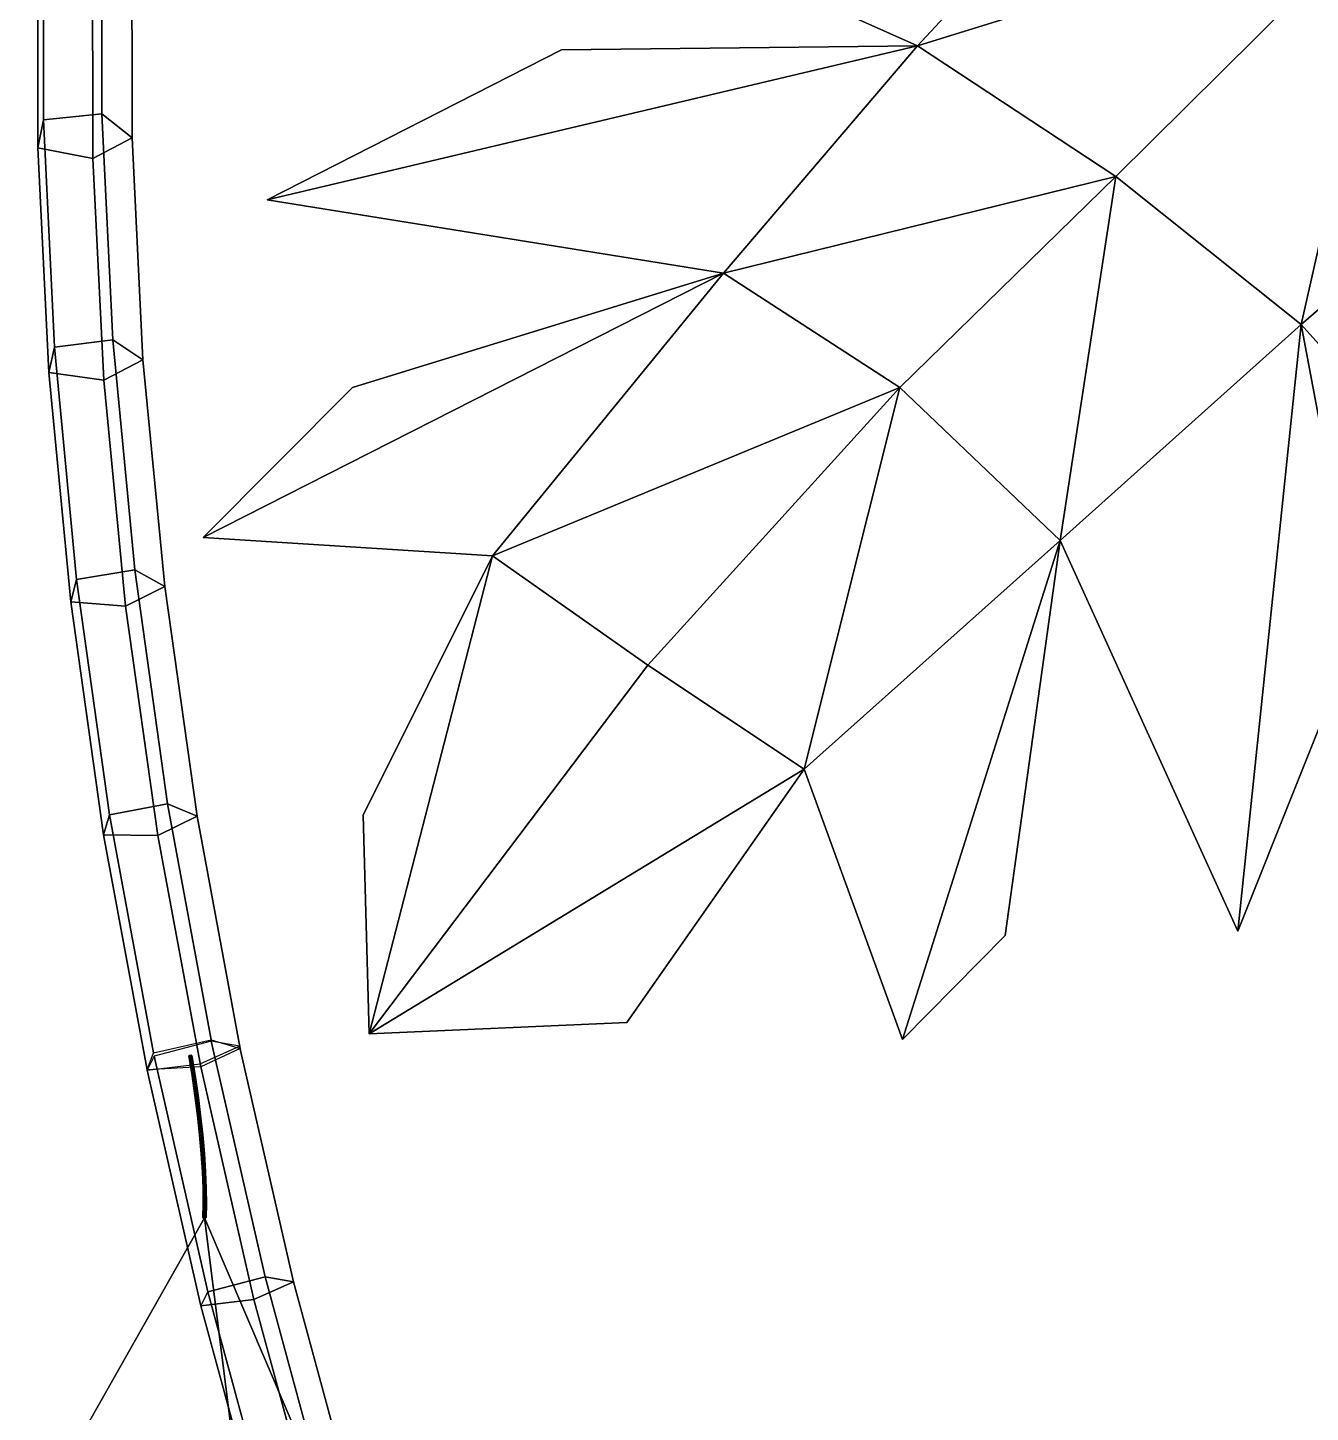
# Model space of a CAD drawing. Header units: metres. Extents: x -349 to 464, y -383 to 362.
# Drawn here: x 136.83 to 166.51, y -124.9 to -92.86 of the extents above; entities that cross this region are included whole.
import ezdxf

# ---------------------------------------------------------------- set-up
doc = ezdxf.new("R2010")
doc.units = ezdxf.units.M

msp = doc.modelspace()

# ---------------------------------------------------------------- linework, layer by layer
at = {"layer": 'Breeder_Leaf', "color": 3}
for points in [[(157.4195, -93.2809, 574.9415), (150.1716, -90.03707, 577.7462), (163.0711, -87.1928, 579.2692)], [(157.4195, -93.2809, 574.9415), (163.0711, -87.1928, 579.2692), (150.1716, -90.03707, 577.7462)], [(168.5288, -89.8339, 576.6937), (157.4195, -93.2809, 574.9415), (163.0711, -87.1928, 579.2692)], [(168.5288, -89.8339, 576.6937), (163.0711, -87.1928, 579.2692), (157.4195, -93.2809, 574.9415)], [(168.5288, -89.8339, 576.6937), (162.0104, -96.307, 573.1), (157.4195, -93.2809, 574.9415)], [(168.5288, -89.8339, 576.6937), (157.4195, -93.2809, 574.9415), (162.0104, -96.307, 573.1)], [(166.2991, -99.7281, 571.2348), (162.0104, -96.307, 573.1), (168.5288, -89.8339, 576.6937)], [(166.2991, -99.7281, 571.2348), (168.5288, -89.8339, 576.6937), (162.0104, -96.307, 573.1)], [(172.6146, -94.2684, 575.4763), (166.2991, -99.7281, 571.2348), (168.5288, -89.8339, 576.6937)], [(172.6146, -94.2684, 575.4763), (168.5288, -89.8339, 576.6937), (166.2991, -99.7281, 571.2348)], [(152.9341, -98.5432, 571.2756), (142.3699, -96.8404, 573.004), (157.4195, -93.2809, 574.9415)], [(152.9341, -98.5432, 571.2756), (157.4195, -93.2809, 574.9415), (142.3699, -96.8404, 573.004)], [(142.3699, -96.8404, 573.004), (149.1803, -93.3763, 574.8911), (157.4195, -93.2809, 574.9415)], [(142.3699, -96.8404, 573.004), (157.4195, -93.2809, 574.9415), (149.1803, -93.3763, 574.8911)], [(162.0104, -96.307, 573.1), (152.9341, -98.5432, 571.2756), (157.4195, -93.2809, 574.9415)], [(162.0104, -96.307, 573.1), (157.4195, -93.2809, 574.9415), (152.9341, -98.5432, 571.2756)], [(172.6146, -94.2684, 575.4763), (171.6801, -105.7112, 568.8427), (166.2991, -99.7281, 571.2348)], [(172.6146, -94.2684, 575.4763), (166.2991, -99.7281, 571.2348), (171.6801, -105.7112, 568.8427)], [(162.0104, -96.307, 573.1), (157.0138, -101.1903, 569.6373), (152.9341, -98.5432, 571.2756)], [(162.0104, -96.307, 573.1), (152.9341, -98.5432, 571.2756), (157.0138, -101.1903, 569.6373)], [(160.7202, -104.7244, 568.7144), (157.0138, -101.1903, 569.6373), (162.0104, -96.307, 573.1)], [(160.7202, -104.7244, 568.7144), (162.0104, -96.307, 573.1), (157.0138, -101.1903, 569.6373)], [(166.2991, -99.7281, 571.2348), (160.7202, -104.7244, 568.7144), (162.0104, -96.307, 573.1)], [(166.2991, -99.7281, 571.2348), (162.0104, -96.307, 573.1), (160.7202, -104.7244, 568.7144)], [(147.5849, -105.0844, 568.5541), (140.893, -104.6548, 571.4174), (152.9341, -98.5432, 571.2756)], [(147.5849, -105.0844, 568.5541), (152.9341, -98.5432, 571.2756), (140.893, -104.6548, 571.4174)], [(140.893, -104.6548, 571.4174), (144.3455, -101.1902, 572.1769), (152.9341, -98.5432, 571.2756)], [(140.893, -104.6548, 571.4174), (152.9341, -98.5432, 571.2756), (144.3455, -101.1902, 572.1769)], [(157.0138, -101.1903, 569.6373), (147.5849, -105.0844, 568.5541), (152.9341, -98.5432, 571.2756)], [(157.0138, -101.1903, 569.6373), (152.9341, -98.5432, 571.2756), (147.5849, -105.0844, 568.5541)], [(166.2991, -99.7281, 571.2348), (164.8298, -113.7647, 564.4333), (160.7202, -104.7244, 568.7144)], [(166.2991, -99.7281, 571.2348), (160.7202, -104.7244, 568.7144), (164.8298, -113.7647, 564.4333)], [(166.2991, -99.7281, 571.2348), (167.6213, -106.7761, 567.2068), (164.8298, -113.7647, 564.4333)], [(166.2991, -99.7281, 571.2348), (164.8298, -113.7647, 564.4333), (167.6213, -106.7761, 567.2068)], [(157.0138, -101.1903, 569.6373), (151.1815, -107.6147, 566.947), (147.5849, -105.0844, 568.5541)], [(157.0138, -101.1903, 569.6373), (147.5849, -105.0844, 568.5541), (151.1815, -107.6147, 566.947)], [(154.7959, -110.022, 565.1551), (151.1815, -107.6147, 566.947), (157.0138, -101.1903, 569.6373)], [(154.7959, -110.022, 565.1551), (157.0138, -101.1903, 569.6373), (151.1815, -107.6147, 566.947)], [(160.7202, -104.7244, 568.7144), (154.7959, -110.022, 565.1551), (157.0138, -101.1903, 569.6373)], [(160.7202, -104.7244, 568.7144), (157.0138, -101.1903, 569.6373), (154.7959, -110.022, 565.1551)], [(160.7202, -104.7244, 568.7144), (157.0725, -116.2727, 564.9703), (154.7959, -110.022, 565.1551)], [(160.7202, -104.7244, 568.7144), (154.7959, -110.022, 565.1551), (157.0725, -116.2727, 564.9703)], [(160.7202, -104.7244, 568.7144), (159.4478, -113.8669, 565.7266), (157.0725, -116.2727, 564.9703)], [(160.7202, -104.7244, 568.7144), (157.0725, -116.2727, 564.9703), (159.4478, -113.8669, 565.7266)], [(144.7346, -116.14, 567.3616), (144.5965, -111.0845, 568.5667), (147.5849, -105.0844, 568.5541)], [(144.7346, -116.14, 567.3616), (147.5849, -105.0844, 568.5541), (144.5965, -111.0845, 568.5667)], [(151.1815, -107.6147, 566.947), (144.7346, -116.14, 567.3616), (147.5849, -105.0844, 568.5541)], [(151.1815, -107.6147, 566.947), (147.5849, -105.0844, 568.5541), (144.7346, -116.14, 567.3616)], [(154.7959, -110.022, 565.1551), (144.7346, -116.14, 567.3616), (151.1815, -107.6147, 566.947)], [(154.7959, -110.022, 565.1551), (151.1815, -107.6147, 566.947), (144.7346, -116.14, 567.3616)], [(154.7959, -110.022, 565.1551), (150.6961, -115.8791, 566.498), (144.7346, -116.14, 567.3616)], [(154.7959, -110.022, 565.1551), (144.7346, -116.14, 567.3616), (150.6961, -115.8791, 566.498)], [(136.8326, -127.6261, 309.0218), (142.0097, -129.0202, 306.0059), (140.9223, -120.4029, 296.7354)], [(136.8326, -127.6261, 309.0218), (140.9223, -120.4029, 296.7354), (142.0097, -129.0202, 306.0059)], [(140.9223, -120.4029, 296.7354), (142.0097, -129.0202, 306.0059), (146.251, -132.8656, 302.747)], [(140.9223, -120.4029, 296.7354), (146.251, -132.8656, 302.747), (142.0097, -129.0202, 306.0059)]]:
    msp.add_3dface(points, dxfattribs=at)
at = {"layer": 'Breeder_Petiole', "color": 3}
for points in [[(137.0652, -90.5662, 306.3305), (137.0671, -95.6396, 303.6714), (137.1992, -94.9909, 302.4344), (137.2005, -89.8577, 305.1273)], [(137.2005, -89.8577, 305.1273), (137.1992, -94.9909, 302.4344), (138.5477, -94.8555, 302.1769), (138.5484, -89.7616, 304.8497)], [(138.5484, -89.7616, 304.8497), (138.5477, -94.8555, 302.1769), (139.247, -95.4076, 303.2302), (139.2442, -90.3965, 305.8576)], [(138.3328, -90.891, 306.7676), (138.3372, -95.8894, 304.1486), (137.0671, -95.6396, 303.6714), (137.0652, -90.5662, 306.3305)], [(139.2442, -90.3965, 305.8576), (139.247, -95.4076, 303.2302), (138.3372, -95.8894, 304.1486), (138.3328, -90.891, 306.7676)], [(137.0671, -95.6396, 303.6714), (137.3223, -100.8427, 301.2896), (137.4543, -100.2558, 300.0222), (137.1992, -94.9909, 302.4344)], [(137.1992, -94.9909, 302.4344), (137.4543, -100.2558, 300.0222), (138.8015, -100.0801, 299.7827), (138.5477, -94.8555, 302.1769)], [(138.5477, -94.8555, 302.1769), (138.8015, -100.0801, 299.7827), (139.5001, -100.547, 300.8768), (139.247, -95.4076, 303.2302)], [(139.247, -95.4076, 303.2302), (139.5001, -100.547, 300.8768), (138.5911, -101.0156, 301.8029), (138.3372, -95.8894, 304.1486)], [(138.3372, -95.8894, 304.1486), (138.5911, -101.0156, 301.8029), (137.3223, -100.8427, 301.2896), (137.0671, -95.6396, 303.6714)], [(137.3223, -100.8427, 301.2896), (137.83, -106.1503, 299.1965), (137.9649, -105.6266, 297.902), (137.4543, -100.2558, 300.0222)], [(137.4543, -100.2558, 300.0222), (137.9649, -105.6266, 297.902), (139.3088, -105.4099, 297.6782), (138.8015, -100.0801, 299.7827)], [(138.8015, -100.0801, 299.7827), (139.3088, -105.4099, 297.6782), (140.0026, -105.7895, 298.8086), (139.5001, -100.547, 300.8768)], [(139.5001, -100.547, 300.8768), (140.0026, -105.7895, 298.8086), (139.0939, -106.2445, 299.7416), (138.5911, -101.0156, 301.8029)], [(138.5911, -101.0156, 301.8029), (139.0939, -106.2445, 299.7416), (137.83, -106.1503, 299.1965), (137.3223, -100.8427, 301.2896)], [(137.9649, -105.6266, 297.902), (138.729, -111.0775, 296.0837), (140.0677, -110.819, 295.8733), (139.3088, -105.4099, 297.6782)], [(139.3088, -105.4099, 297.6782), (140.0677, -110.819, 295.8733), (140.7524, -111.11, 297.0351), (140.0026, -105.7895, 298.8086)], [(137.83, -106.1503, 299.1965), (138.5882, -111.5367, 297.4018), (138.729, -111.0775, 296.0837), (137.9649, -105.6266, 297.902)], [(140.0026, -105.7895, 298.8086), (140.7524, -111.11, 297.0351), (139.8433, -111.551, 297.9743), (139.0939, -106.2445, 299.7416)], [(139.0939, -106.2445, 299.7416), (139.8433, -111.551, 297.9743), (138.5882, -111.5367, 297.4018), (137.83, -106.1503, 299.1965)], [(138.729, -111.0775, 296.0837), (139.7433, -116.582, 294.5758), (141.0748, -116.2814, 294.3765), (140.0677, -110.819, 295.8733)], [(140.0677, -110.819, 295.8733), (141.0748, -116.2814, 294.3765), (141.7464, -116.4826, 295.5646), (140.7524, -111.11, 297.0351)], [(138.5882, -111.5367, 297.4018), (139.5935, -116.9759, 295.9139), (139.7433, -116.582, 294.5758), (138.729, -111.0775, 296.0837)], [(140.7524, -111.11, 297.0351), (141.7464, -116.4826, 295.5646), (140.8362, -116.9093, 296.5093), (139.8433, -111.551, 297.9743)], [(139.8433, -111.551, 297.9743), (140.8362, -116.9093, 296.5093), (139.5935, -116.9759, 295.9139), (138.5882, -111.5367, 297.4018)], [(139.7582, -116.6594, 294.5579), (141.0031, -122.1135, 293.3853), (142.3257, -121.7706, 293.1946), (141.0808, -116.3165, 294.3673)], [(141.7352, -116.4272, 295.5767), (142.9802, -121.8812, 294.404), (142.0681, -122.2935, 295.3535), (140.8232, -116.8395, 296.5261)], [(141.0808, -116.3165, 294.3673), (142.3257, -121.7706, 293.1946), (142.9802, -121.8812, 294.404), (141.7352, -116.4272, 295.5767)], [(139.5966, -116.9875, 295.9123), (140.8415, -122.4416, 294.7397), (141.0031, -122.1135, 293.3853), (139.7582, -116.6594, 294.5579)], [(140.8232, -116.8395, 296.5261), (142.0681, -122.2935, 295.3535), (140.8415, -122.4416, 294.7397), (139.5966, -116.9875, 295.9123)], [(140.5591, -116.6554, 295.406), (140.6348, -117.1125, 295.3397), (140.6409, -117.1047, 295.2929), (140.5653, -116.6475, 295.3588)], [(140.6016, -116.6514, 295.4268), (140.6769, -117.1086, 295.3604), (140.6348, -117.1125, 295.3397), (140.5591, -116.6554, 295.406)], [(140.5653, -116.6475, 295.3588), (140.6409, -117.1047, 295.2929), (140.6866, -117.0962, 295.2857), (140.6114, -116.6389, 295.3516)], [(140.6337, -116.6413, 295.3934), (140.7087, -117.0985, 295.3272), (140.6769, -117.1086, 295.3604), (140.6016, -116.6514, 295.4268)], [(140.6114, -116.6389, 295.3516), (140.6866, -117.0962, 295.2857), (140.7087, -117.0985, 295.3272), (140.6337, -116.6413, 295.3934)], [(140.6348, -117.1125, 295.3397), (140.7021, -117.5726, 295.3303), (140.709, -117.5706, 295.2833), (140.6409, -117.1047, 295.2929)], [(140.6769, -117.1086, 295.3604), (140.7436, -117.567, 295.351), (140.7021, -117.5726, 295.3303), (140.6348, -117.1125, 295.3397)], [(140.6409, -117.1047, 295.2929), (140.709, -117.5706, 295.2833), (140.7547, -117.5638, 295.2761), (140.6866, -117.0962, 295.2857)], [(140.7087, -117.0985, 295.3272), (140.7759, -117.5616, 295.3177), (140.7436, -117.567, 295.351), (140.6769, -117.1086, 295.3604)], [(140.6866, -117.0962, 295.2857), (140.7547, -117.5638, 295.2761), (140.7759, -117.5616, 295.3177), (140.7087, -117.0985, 295.3272)], [(140.7436, -117.567, 295.351), (140.8016, -118.0244, 295.3976), (140.7606, -118.0317, 295.3772), (140.7021, -117.5726, 295.3303)], [(140.7021, -117.5726, 295.3303), (140.7606, -118.0317, 295.3772), (140.7682, -118.0354, 295.3308), (140.709, -117.5706, 295.2833)], [(140.709, -117.5706, 295.2833), (140.7682, -118.0354, 295.3308), (140.8138, -118.0304, 295.3237), (140.7547, -117.5638, 295.2761)], [(140.7759, -117.5616, 295.3177), (140.8343, -118.0236, 295.3647), (140.8016, -118.0244, 295.3976), (140.7436, -117.567, 295.351)], [(140.7547, -117.5638, 295.2761), (140.8138, -118.0304, 295.3237), (140.8343, -118.0236, 295.3647), (140.7759, -117.5616, 295.3177)], [(140.8016, -118.0244, 295.3976), (140.8499, -118.4739, 295.4998), (140.8094, -118.4828, 295.4797), (140.7606, -118.0317, 295.3772)], [(140.7606, -118.0317, 295.3772), (140.8094, -118.4828, 295.4797), (140.8177, -118.4921, 295.4346), (140.7682, -118.0354, 295.3308)], [(140.7682, -118.0354, 295.3308), (140.8177, -118.4921, 295.4346), (140.8631, -118.4888, 295.4279), (140.8138, -118.0304, 295.3237)], [(140.8343, -118.0236, 295.3647), (140.8829, -118.4776, 295.4679), (140.8499, -118.4739, 295.4998), (140.8016, -118.0244, 295.3976)], [(140.8138, -118.0304, 295.3237), (140.8631, -118.4888, 295.4279), (140.8829, -118.4776, 295.4679), (140.8343, -118.0236, 295.3647)], [(140.8499, -118.4739, 295.4998), (140.8878, -118.9086, 295.6558), (140.8478, -118.9191, 295.6364), (140.8094, -118.4828, 295.4797)], [(140.8094, -118.4828, 295.4797), (140.8478, -118.9191, 295.6364), (140.8565, -118.9338, 295.5932), (140.8177, -118.4921, 295.4346)], [(140.8177, -118.4921, 295.4346), (140.8565, -118.9338, 295.5932), (140.9017, -118.9321, 295.587), (140.8631, -118.4888, 295.4279)], [(140.8829, -118.4776, 295.4679), (140.9209, -118.9166, 295.6254), (140.8878, -118.9086, 295.6558), (140.8499, -118.4739, 295.4998)], [(140.8631, -118.4888, 295.4279), (140.9017, -118.9321, 295.587), (140.9209, -118.9166, 295.6254), (140.8829, -118.4776, 295.4679)], [(140.8878, -118.9086, 295.6558), (140.9147, -119.3222, 295.8634), (140.8751, -119.3341, 295.8448), (140.8478, -118.9191, 295.6364)], [(140.8478, -118.9191, 295.6364), (140.8751, -119.3341, 295.8448), (140.8842, -119.3539, 295.8042), (140.8565, -118.9338, 295.5932)], [(140.8565, -118.9338, 295.5932), (140.8842, -119.3539, 295.8042), (140.9292, -119.3537, 295.7986), (140.9017, -118.9321, 295.587)], [(140.9209, -118.9166, 295.6254), (140.9479, -119.3343, 295.835), (140.9147, -119.3222, 295.8634), (140.8878, -118.9086, 295.6558)], [(140.9017, -118.9321, 295.587), (140.9292, -119.3537, 295.7986), (140.9479, -119.3343, 295.835), (140.9209, -118.9166, 295.6254)], [(140.9147, -119.3222, 295.8634), (140.9303, -119.7083, 296.1194), (140.8911, -119.7215, 296.1019), (140.8751, -119.3341, 295.8448)], [(140.8751, -119.3341, 295.8448), (140.8911, -119.7215, 296.1019), (140.9004, -119.746, 296.0644), (140.8842, -119.3539, 295.8042)], [(140.8842, -119.3539, 295.8042), (140.9004, -119.746, 296.0644), (140.9451, -119.7473, 296.0597), (140.9292, -119.3537, 295.7986)], [(140.9479, -119.3343, 295.835), (140.9634, -119.7241, 296.0935), (140.9303, -119.7083, 296.1194), (140.9147, -119.3222, 295.8634)], [(140.9292, -119.3537, 295.7986), (140.9451, -119.7473, 296.0597), (140.9634, -119.7241, 296.0935), (140.9479, -119.3343, 295.835)], [(140.9303, -119.7083, 296.1194), (140.9342, -120.0611, 296.4202), (140.8954, -120.0756, 296.4037), (140.8911, -119.7215, 296.1019)], [(140.8911, -119.7215, 296.1019), (140.8954, -120.0756, 296.4037), (140.9047, -120.1043, 296.3699), (140.9004, -119.746, 296.0644)], [(140.9004, -119.746, 296.0644), (140.9047, -120.1043, 296.3699), (140.9491, -120.1069, 296.3662), (140.9451, -119.7473, 296.0597)], [(140.9634, -119.7241, 296.0935), (140.9672, -120.0804, 296.3971), (140.9342, -120.0611, 296.4202), (140.9303, -119.7083, 296.1194)], [(140.9451, -119.7473, 296.0597), (140.9491, -120.1069, 296.3662), (140.9672, -120.0804, 296.3971), (140.9634, -119.7241, 296.0935)], [(140.9342, -120.0611, 296.4202), (140.9266, -120.3751, 296.7611), (140.8877, -120.3908, 296.7458), (140.8954, -120.0756, 296.4037)], [(140.8954, -120.0756, 296.4037), (140.8877, -120.3908, 296.7458), (140.897, -120.4235, 296.7159), (140.9047, -120.1043, 296.3699)], [(140.9047, -120.1043, 296.3699), (140.897, -120.4235, 296.7159), (140.9414, -120.4273, 296.7133), (140.9491, -120.1069, 296.3662)], [(140.9672, -120.0804, 296.3971), (140.9595, -120.3976, 296.7412), (140.9266, -120.3751, 296.7611), (140.9342, -120.0611, 296.4202)], [(140.9491, -120.1069, 296.3662), (140.9414, -120.4273, 296.7133), (140.9595, -120.3976, 296.7412), (140.9672, -120.0804, 296.3971)], [(141.0031, -122.1135, 293.3853), (142.503, -127.6452, 292.5176), (143.8148, -127.2599, 292.3331), (142.3257, -121.7706, 293.1946)], [(142.9802, -121.8812, 294.404), (144.448, -127.2799, 293.5586), (143.5336, -127.6776, 294.5119), (142.0681, -122.2935, 295.3535)], [(142.3257, -121.7706, 293.1946), (143.8148, -127.2599, 292.3331), (144.448, -127.2799, 293.5586), (142.9802, -121.8812, 294.404)], [(140.8415, -122.4416, 294.7397), (142.3265, -127.9072, 293.8845), (142.503, -127.6452, 292.5176), (141.0031, -122.1135, 293.3853)], [(142.0681, -122.2935, 295.3535), (143.5336, -127.6776, 294.5119), (142.3265, -127.9072, 293.8845), (140.8415, -122.4416, 294.7397)]]:
    msp.add_3dface(points, dxfattribs=at)

doc.saveas('drawing.dxf')
